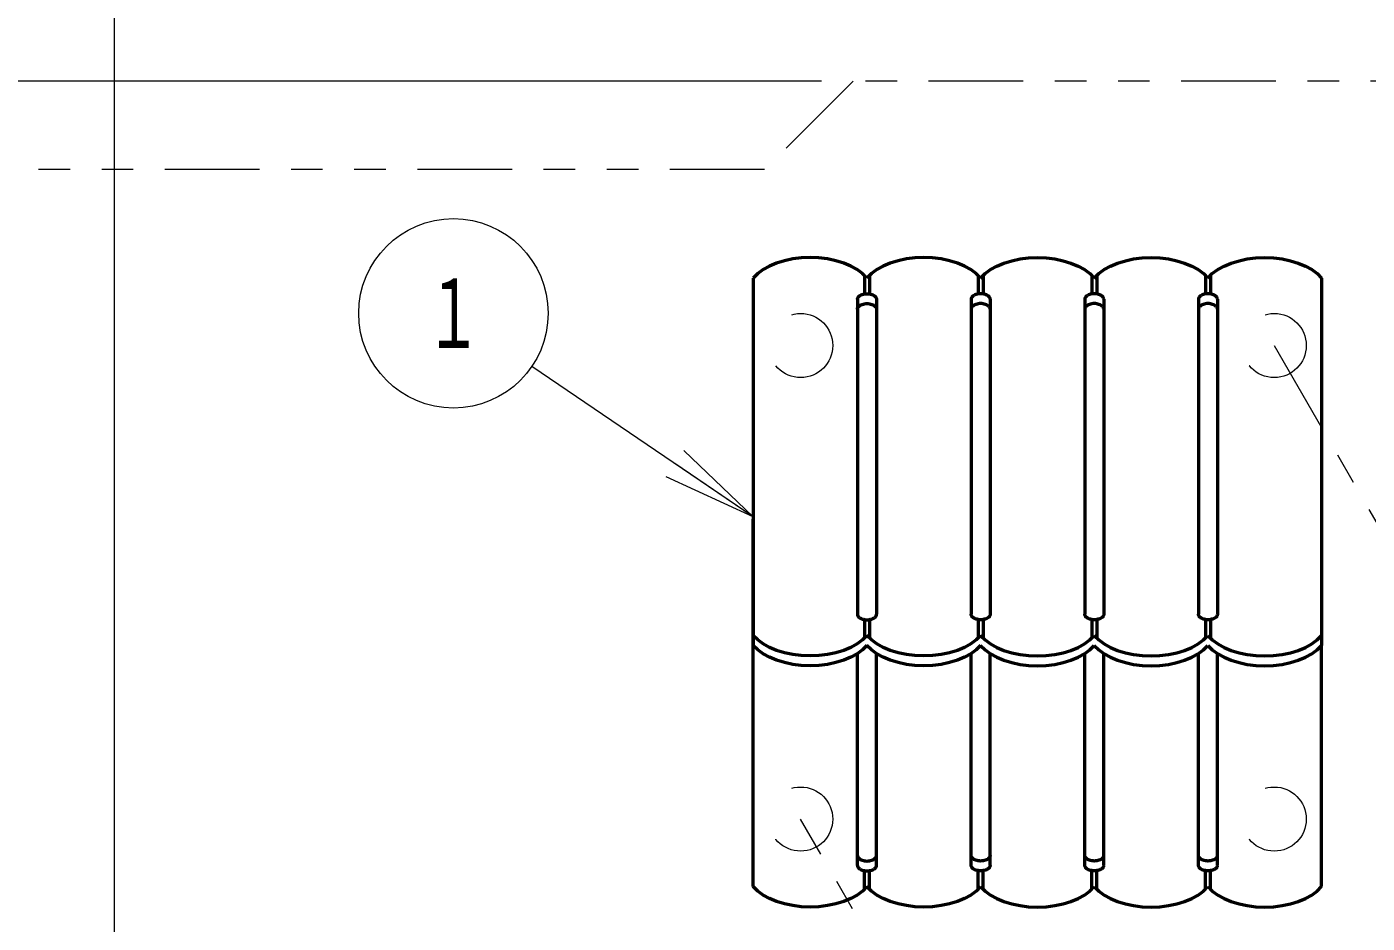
# Model space of a CAD drawing. Units: millimetres on the paper, scale 1:50. Extents: x -365 to 0, y -594 to 257.
# Drawn here: x -255.2 to -212.74, y 163.43 to 191.82 of the extents above; entities that cross this region are included whole.
import ezdxf
from ezdxf.enums import TextEntityAlignment as Align

# ---------------------------------------------------------------- set-up
doc = ezdxf.new("R2010")
doc.units = ezdxf.units.MM
doc.linetypes.add('USER1', pattern=[4.5, 2.5, -2])
doc.linetypes.add('USER3', pattern=[8, 3, -1, 1, -1, 1, -1])
doc.layers.add('LY_1', color=140, linetype='Continuous', lineweight=50)
doc.styles.add('ＭＳ ゴシック', font='')
doc.styles.get('ＭＳ ゴシック').set_extended_font_data('MS Gothic')

msp = doc.modelspace()

# ---------------------------------------------------------------- linework, layer by layer
at = {"layer": 'LY_1', "color": 7, "lineweight": 13}
for p, q in [((-252.422, 151.699), (-252.422, 201.099)), ((-230.027, 190.099), (-303.422, 190.099)), ((-232.186, 176.301), (-239.202, 181.063)), ((-234.387, 178.399), (-232.186, 176.301)), ((-232.186, 176.301), (-234.668, 177.985)), ((-232.186, 176.301), (-234.949, 177.571))]:
    msp.add_line(p, q, dxfattribs=at)
at = {"layer": 'LY_1'}
for p, q in [((-232.186, 183.865), (-232.186, 172.23)), ((-228.666, 183.951), (-228.666, 183.359)), ((-228.506, 183.951), (-228.506, 183.359)), ((-225.066, 183.951), (-225.066, 183.359)), ((-224.906, 183.951), (-224.906, 183.359)), ((-221.466, 183.951), (-221.466, 183.359)), ((-221.306, 183.951), (-221.306, 183.359)), ((-217.866, 183.951), (-217.866, 183.359)), ((-217.706, 183.951), (-217.706, 183.359)), ((-214.186, 183.865), (-214.186, 172.23)), ((-228.886, 183.193), (-228.886, 173.213)), ((-228.286, 183.193), (-228.286, 173.213)), ((-225.286, 183.193), (-225.286, 173.213)), ((-224.686, 183.193), (-224.686, 173.213)), ((-221.686, 183.193), (-221.686, 173.213)), ((-221.086, 183.193), (-221.086, 173.213)), ((-218.086, 183.193), (-218.086, 173.213)), ((-217.486, 183.193), (-217.486, 173.213)), ((-232.186, 164.588), (-232.186, 176.224)), ((-228.666, 173.047), (-228.666, 172.456)), ((-228.506, 173.047), (-228.506, 172.456)), ((-225.066, 173.047), (-225.066, 172.456)), ((-224.906, 173.047), (-224.906, 172.456)), ((-221.466, 173.047), (-221.466, 172.456)), ((-221.306, 173.047), (-221.306, 172.456)), ((-217.866, 173.047), (-217.866, 172.456)), ((-217.706, 173.047), (-217.706, 172.456)), ((-228.886, 165.26), (-228.886, 171.971)), ((-228.286, 165.26), (-228.286, 171.971)), ((-225.286, 165.26), (-225.286, 171.971)), ((-224.686, 165.26), (-224.686, 171.971)), ((-221.686, 165.26), (-221.686, 171.971)), ((-221.086, 165.26), (-221.086, 171.971)), ((-218.086, 165.26), (-218.086, 171.971)), ((-217.486, 165.26), (-217.486, 171.971)), ((-214.186, 164.588), (-214.186, 172.23)), ((-228.666, 164.503), (-228.666, 165.094)), ((-228.506, 164.503), (-228.506, 165.094)), ((-225.066, 164.503), (-225.066, 165.094)), ((-224.906, 164.503), (-224.906, 165.094)), ((-221.466, 164.503), (-221.466, 165.094)), ((-221.306, 164.503), (-221.306, 165.094)), ((-217.866, 164.503), (-217.866, 165.094)), ((-217.706, 164.503), (-217.706, 165.094))]:
    msp.add_line(p, q, dxfattribs=at)
at = {"layer": 'LY_1', "color": 7, "linetype": 'USER3', "lineweight": 13}
for p, q in [((-215.686, 181.727), (-199.042, 152.899)), ((-214.042, 137.899), (-230.686, 166.727))]:
    msp.add_line(p, q, dxfattribs=at)
msp.add_lwpolyline([(-172.154, 186.171), (-179.705, 186.171), (-183.633, 190.099), (-229.027, 190.099), (-231.827, 187.299), (-267.099, 187.299), (-292.422, 161.977), (-292.422, 128.822), (-267.099, 103.499), (-245.384, 103.499), (-226.607, 84.723), (-186.477, 84.723), (-165.145, 106.055), (-165.145, 111.636), (-148.27, 128.511), (-148.27, 162.288)], close=True, dxfattribs=at)
at = {"layer": 'LY_1'}
for points in [[(-228.586, 183.865), (-228.725, 184.005), (-228.897, 184.131), (-229.097, 184.243), (-229.323, 184.337), (-229.57, 184.413), (-229.833, 184.468), (-230.107, 184.501), (-230.386, 184.513), (-230.665, 184.501), (-230.938, 184.468), (-231.201, 184.413), (-231.448, 184.337), (-231.674, 184.243), (-231.875, 184.131), (-232.046, 184.005), (-232.186, 183.865)], [(-224.986, 183.865), (-225.125, 184.005), (-225.297, 184.131), (-225.497, 184.243), (-225.723, 184.337), (-225.97, 184.413), (-226.233, 184.468), (-226.507, 184.501), (-226.786, 184.513), (-227.065, 184.501), (-227.338, 184.468), (-227.601, 184.413), (-227.848, 184.337), (-228.074, 184.243), (-228.275, 184.131), (-228.446, 184.005), (-228.586, 183.865)], [(-224.986, 183.865), (-224.846, 184.005), (-224.675, 184.131), (-224.474, 184.243), (-224.248, 184.337), (-224.001, 184.413), (-223.738, 184.468), (-223.465, 184.501), (-223.186, 184.513), (-222.907, 184.501), (-222.633, 184.468), (-222.37, 184.413), (-222.123, 184.337), (-221.897, 184.243), (-221.697, 184.131), (-221.525, 184.005), (-221.386, 183.865)], [(-221.386, 183.865), (-221.246, 184.005), (-221.075, 184.131), (-220.874, 184.243), (-220.648, 184.337), (-220.401, 184.413), (-220.138, 184.468), (-219.865, 184.501), (-219.586, 184.513), (-219.307, 184.501), (-219.033, 184.468), (-218.77, 184.413), (-218.523, 184.337), (-218.297, 184.243), (-218.097, 184.131), (-217.925, 184.005), (-217.786, 183.865)], [(-217.786, 183.865), (-217.646, 184.005), (-217.475, 184.131), (-217.274, 184.243), (-217.048, 184.337), (-216.801, 184.413), (-216.538, 184.468), (-216.265, 184.501), (-215.986, 184.513), (-215.707, 184.501), (-215.433, 184.468), (-215.17, 184.413), (-214.923, 184.337), (-214.697, 184.243), (-214.497, 184.131), (-214.325, 184.005), (-214.186, 183.865)], [(-228.886, 183.193), (-228.883, 183.216), (-228.875, 183.238), (-228.863, 183.259), (-228.845, 183.279), (-228.824, 183.298), (-228.798, 183.315), (-228.768, 183.33), (-228.736, 183.342), (-228.7, 183.352), (-228.663, 183.359), (-228.625, 183.364), (-228.586, 183.365), (-228.546, 183.364), (-228.508, 183.359), (-228.471, 183.352), (-228.436, 183.342), (-228.403, 183.33), (-228.373, 183.315), (-228.348, 183.298), (-228.326, 183.279), (-228.308, 183.259), (-228.296, 183.238), (-228.288, 183.216), (-228.286, 183.193)], [(-228.886, 182.882), (-228.883, 182.904), (-228.875, 182.927), (-228.863, 182.948), (-228.845, 182.968), (-228.824, 182.987), (-228.798, 183.004), (-228.768, 183.019), (-228.736, 183.031), (-228.7, 183.041), (-228.663, 183.048), (-228.625, 183.053), (-228.586, 183.054), (-228.546, 183.053), (-228.508, 183.048), (-228.471, 183.041), (-228.436, 183.031), (-228.403, 183.019), (-228.373, 183.004), (-228.348, 182.987), (-228.326, 182.968), (-228.308, 182.948), (-228.296, 182.927), (-228.288, 182.904), (-228.286, 182.882)], [(-224.686, 183.193), (-224.688, 183.216), (-224.696, 183.238), (-224.708, 183.259), (-224.726, 183.279), (-224.748, 183.298), (-224.773, 183.315), (-224.803, 183.33), (-224.836, 183.342), (-224.871, 183.352), (-224.908, 183.359), (-224.946, 183.364), (-224.986, 183.365), (-225.025, 183.364), (-225.063, 183.359), (-225.1, 183.352), (-225.136, 183.342), (-225.168, 183.33), (-225.198, 183.315), (-225.224, 183.298), (-225.245, 183.279), (-225.263, 183.259), (-225.275, 183.238), (-225.283, 183.216), (-225.286, 183.193)], [(-224.686, 182.882), (-224.688, 182.904), (-224.696, 182.927), (-224.708, 182.948), (-224.726, 182.968), (-224.748, 182.987), (-224.773, 183.004), (-224.803, 183.019), (-224.836, 183.031), (-224.871, 183.041), (-224.908, 183.048), (-224.946, 183.053), (-224.986, 183.054), (-225.025, 183.053), (-225.063, 183.048), (-225.1, 183.041), (-225.136, 183.031), (-225.168, 183.019), (-225.198, 183.004), (-225.224, 182.987), (-225.245, 182.968), (-225.263, 182.948), (-225.275, 182.927), (-225.283, 182.904), (-225.286, 182.882)], [(-221.086, 183.193), (-221.088, 183.216), (-221.096, 183.238), (-221.108, 183.259), (-221.126, 183.279), (-221.148, 183.298), (-221.173, 183.315), (-221.203, 183.33), (-221.236, 183.342), (-221.271, 183.352), (-221.308, 183.359), (-221.346, 183.364), (-221.386, 183.365), (-221.425, 183.364), (-221.463, 183.359), (-221.5, 183.352), (-221.536, 183.342), (-221.568, 183.33), (-221.598, 183.315), (-221.624, 183.298), (-221.645, 183.279), (-221.663, 183.259), (-221.675, 183.238), (-221.683, 183.216), (-221.686, 183.193)], [(-221.086, 182.882), (-221.088, 182.904), (-221.096, 182.927), (-221.108, 182.948), (-221.126, 182.968), (-221.148, 182.987), (-221.173, 183.004), (-221.203, 183.019), (-221.236, 183.031), (-221.271, 183.041), (-221.308, 183.048), (-221.346, 183.053), (-221.386, 183.054), (-221.425, 183.053), (-221.463, 183.048), (-221.5, 183.041), (-221.536, 183.031), (-221.568, 183.019), (-221.598, 183.004), (-221.624, 182.987), (-221.645, 182.968), (-221.663, 182.948), (-221.675, 182.927), (-221.683, 182.904), (-221.686, 182.882)], [(-217.486, 183.193), (-217.488, 183.216), (-217.496, 183.238), (-217.508, 183.259), (-217.526, 183.279), (-217.548, 183.298), (-217.573, 183.315), (-217.603, 183.33), (-217.636, 183.342), (-217.671, 183.352), (-217.708, 183.359), (-217.746, 183.364), (-217.786, 183.365), (-217.825, 183.364), (-217.863, 183.359), (-217.9, 183.352), (-217.936, 183.342), (-217.968, 183.33), (-217.998, 183.315), (-218.024, 183.298), (-218.045, 183.279), (-218.063, 183.259), (-218.075, 183.238), (-218.083, 183.216), (-218.086, 183.193)], [(-217.486, 182.882), (-217.488, 182.904), (-217.496, 182.927), (-217.508, 182.948), (-217.526, 182.968), (-217.548, 182.987), (-217.573, 183.004), (-217.603, 183.019), (-217.636, 183.031), (-217.671, 183.041), (-217.708, 183.048), (-217.746, 183.053), (-217.786, 183.054), (-217.825, 183.053), (-217.863, 183.048), (-217.9, 183.041), (-217.936, 183.031), (-217.968, 183.019), (-217.998, 183.004), (-218.024, 182.987), (-218.045, 182.968), (-218.063, 182.948), (-218.075, 182.927), (-218.083, 182.904), (-218.086, 182.882)], [(-228.886, 173.213), (-228.883, 173.191), (-228.875, 173.169), (-228.863, 173.147), (-228.845, 173.127), (-228.824, 173.108), (-228.798, 173.091), (-228.768, 173.077), (-228.736, 173.064), (-228.7, 173.054), (-228.663, 173.047), (-228.625, 173.042), (-228.586, 173.041), (-228.546, 173.042), (-228.508, 173.047), (-228.471, 173.054), (-228.436, 173.064), (-228.403, 173.077), (-228.373, 173.091), (-228.348, 173.108), (-228.326, 173.127), (-228.308, 173.147), (-228.296, 173.169), (-228.288, 173.191), (-228.286, 173.213)], [(-224.686, 173.213), (-224.688, 173.191), (-224.696, 173.169), (-224.708, 173.147), (-224.726, 173.127), (-224.748, 173.108), (-224.773, 173.091), (-224.803, 173.077), (-224.836, 173.064), (-224.871, 173.054), (-224.908, 173.047), (-224.946, 173.042), (-224.986, 173.041), (-225.025, 173.042), (-225.063, 173.047), (-225.1, 173.054), (-225.136, 173.064), (-225.168, 173.077), (-225.198, 173.091), (-225.224, 173.108), (-225.245, 173.127), (-225.263, 173.147), (-225.275, 173.169), (-225.283, 173.191), (-225.286, 173.213)], [(-221.086, 173.213), (-221.088, 173.191), (-221.096, 173.169), (-221.108, 173.147), (-221.126, 173.127), (-221.148, 173.108), (-221.173, 173.091), (-221.203, 173.077), (-221.236, 173.064), (-221.271, 173.054), (-221.308, 173.047), (-221.346, 173.042), (-221.386, 173.041), (-221.425, 173.042), (-221.463, 173.047), (-221.5, 173.054), (-221.536, 173.064), (-221.568, 173.077), (-221.598, 173.091), (-221.624, 173.108), (-221.645, 173.127), (-221.663, 173.147), (-221.675, 173.169), (-221.683, 173.191), (-221.686, 173.213)], [(-217.486, 173.213), (-217.488, 173.191), (-217.496, 173.169), (-217.508, 173.147), (-217.526, 173.127), (-217.548, 173.108), (-217.573, 173.091), (-217.603, 173.077), (-217.636, 173.064), (-217.671, 173.054), (-217.708, 173.047), (-217.746, 173.042), (-217.786, 173.041), (-217.825, 173.042), (-217.863, 173.047), (-217.9, 173.054), (-217.936, 173.064), (-217.968, 173.077), (-217.998, 173.091), (-218.024, 173.108), (-218.045, 173.127), (-218.063, 173.147), (-218.075, 173.169), (-218.083, 173.191), (-218.086, 173.213)], [(-228.586, 172.541), (-228.725, 172.402), (-228.897, 172.275), (-229.097, 172.163), (-229.323, 172.069), (-229.57, 171.993), (-229.833, 171.938), (-230.107, 171.905), (-230.386, 171.894), (-230.665, 171.905), (-230.938, 171.938), (-231.201, 171.993), (-231.448, 172.069), (-231.674, 172.163), (-231.875, 172.275), (-232.046, 172.402), (-232.186, 172.541)], [(-224.986, 172.541), (-225.125, 172.402), (-225.297, 172.275), (-225.497, 172.163), (-225.723, 172.069), (-225.97, 171.993), (-226.233, 171.938), (-226.507, 171.905), (-226.786, 171.894), (-227.065, 171.905), (-227.338, 171.938), (-227.601, 171.993), (-227.848, 172.069), (-228.074, 172.163), (-228.275, 172.275), (-228.446, 172.402), (-228.586, 172.541)], [(-224.986, 172.541), (-224.846, 172.402), (-224.675, 172.275), (-224.474, 172.163), (-224.248, 172.069), (-224.001, 171.993), (-223.738, 171.938), (-223.465, 171.905), (-223.186, 171.894), (-222.907, 171.905), (-222.633, 171.938), (-222.37, 171.993), (-222.123, 172.069), (-221.897, 172.163), (-221.697, 172.275), (-221.525, 172.402), (-221.386, 172.541)], [(-221.386, 172.541), (-221.246, 172.402), (-221.075, 172.275), (-220.874, 172.163), (-220.648, 172.069), (-220.401, 171.993), (-220.138, 171.938), (-219.865, 171.905), (-219.586, 171.894), (-219.307, 171.905), (-219.033, 171.938), (-218.77, 171.993), (-218.523, 172.069), (-218.297, 172.163), (-218.097, 172.275), (-217.925, 172.402), (-217.786, 172.541)], [(-217.786, 172.541), (-217.646, 172.402), (-217.475, 172.275), (-217.274, 172.163), (-217.048, 172.069), (-216.801, 171.993), (-216.538, 171.938), (-216.265, 171.905), (-215.986, 171.894), (-215.707, 171.905), (-215.433, 171.938), (-215.17, 171.993), (-214.923, 172.069), (-214.697, 172.163), (-214.497, 172.275), (-214.325, 172.402), (-214.186, 172.541)], [(-228.586, 172.23), (-228.725, 172.091), (-228.897, 171.964), (-229.097, 171.852), (-229.323, 171.758), (-229.57, 171.682), (-229.833, 171.627), (-230.107, 171.594), (-230.386, 171.583), (-230.665, 171.594), (-230.938, 171.627), (-231.201, 171.682), (-231.448, 171.758), (-231.674, 171.852), (-231.875, 171.964), (-232.046, 172.091), (-232.186, 172.23)], [(-224.986, 172.23), (-225.125, 172.091), (-225.297, 171.964), (-225.497, 171.852), (-225.723, 171.758), (-225.97, 171.682), (-226.233, 171.627), (-226.507, 171.594), (-226.786, 171.583), (-227.065, 171.594), (-227.338, 171.627), (-227.601, 171.682), (-227.848, 171.758), (-228.074, 171.852), (-228.275, 171.964), (-228.446, 172.091), (-228.586, 172.23)], [(-224.986, 172.23), (-224.846, 172.091), (-224.675, 171.964), (-224.474, 171.852), (-224.248, 171.758), (-224.001, 171.682), (-223.738, 171.627), (-223.465, 171.594), (-223.186, 171.583), (-222.907, 171.594), (-222.633, 171.627), (-222.37, 171.682), (-222.123, 171.758), (-221.897, 171.852), (-221.697, 171.964), (-221.525, 172.091), (-221.386, 172.23)], [(-221.386, 172.23), (-221.246, 172.091), (-221.075, 171.964), (-220.874, 171.852), (-220.648, 171.758), (-220.401, 171.682), (-220.138, 171.627), (-219.865, 171.594), (-219.586, 171.583), (-219.307, 171.594), (-219.033, 171.627), (-218.77, 171.682), (-218.523, 171.758), (-218.297, 171.852), (-218.097, 171.964), (-217.925, 172.091), (-217.786, 172.23)], [(-217.786, 172.23), (-217.646, 172.091), (-217.475, 171.964), (-217.274, 171.852), (-217.048, 171.758), (-216.801, 171.682), (-216.538, 171.627), (-216.265, 171.594), (-215.986, 171.583), (-215.707, 171.594), (-215.433, 171.627), (-215.17, 171.682), (-214.923, 171.758), (-214.697, 171.852), (-214.497, 171.964), (-214.325, 172.091), (-214.186, 172.23)], [(-228.886, 165.572), (-228.883, 165.549), (-228.875, 165.527), (-228.863, 165.506), (-228.845, 165.486), (-228.824, 165.467), (-228.798, 165.45), (-228.768, 165.435), (-228.736, 165.423), (-228.7, 165.413), (-228.663, 165.405), (-228.625, 165.401), (-228.586, 165.399), (-228.546, 165.401), (-228.508, 165.405), (-228.471, 165.413), (-228.436, 165.423), (-228.403, 165.435), (-228.373, 165.45), (-228.348, 165.467), (-228.326, 165.486), (-228.308, 165.506), (-228.296, 165.527), (-228.288, 165.549), (-228.286, 165.572)], [(-228.886, 165.26), (-228.883, 165.238), (-228.875, 165.216), (-228.863, 165.194), (-228.845, 165.174), (-228.824, 165.156), (-228.798, 165.139), (-228.768, 165.124), (-228.736, 165.111), (-228.7, 165.101), (-228.663, 165.094), (-228.625, 165.09), (-228.586, 165.088), (-228.546, 165.09), (-228.508, 165.094), (-228.471, 165.101), (-228.436, 165.111), (-228.403, 165.124), (-228.373, 165.139), (-228.348, 165.156), (-228.326, 165.174), (-228.308, 165.194), (-228.296, 165.216), (-228.288, 165.238), (-228.286, 165.26)], [(-224.686, 165.572), (-224.688, 165.549), (-224.696, 165.527), (-224.708, 165.506), (-224.726, 165.486), (-224.748, 165.467), (-224.773, 165.45), (-224.803, 165.435), (-224.836, 165.423), (-224.871, 165.413), (-224.908, 165.405), (-224.946, 165.401), (-224.986, 165.399), (-225.025, 165.401), (-225.063, 165.405), (-225.1, 165.413), (-225.136, 165.423), (-225.168, 165.435), (-225.198, 165.45), (-225.224, 165.467), (-225.245, 165.486), (-225.263, 165.506), (-225.275, 165.527), (-225.283, 165.549), (-225.286, 165.572)], [(-224.686, 165.26), (-224.688, 165.238), (-224.696, 165.216), (-224.708, 165.194), (-224.726, 165.174), (-224.748, 165.156), (-224.773, 165.139), (-224.803, 165.124), (-224.836, 165.111), (-224.871, 165.101), (-224.908, 165.094), (-224.946, 165.09), (-224.986, 165.088), (-225.025, 165.09), (-225.063, 165.094), (-225.1, 165.101), (-225.136, 165.111), (-225.168, 165.124), (-225.198, 165.139), (-225.224, 165.156), (-225.245, 165.174), (-225.263, 165.194), (-225.275, 165.216), (-225.283, 165.238), (-225.286, 165.26)], [(-221.086, 165.572), (-221.088, 165.549), (-221.096, 165.527), (-221.108, 165.506), (-221.126, 165.486), (-221.148, 165.467), (-221.173, 165.45), (-221.203, 165.435), (-221.236, 165.423), (-221.271, 165.413), (-221.308, 165.405), (-221.346, 165.401), (-221.386, 165.399), (-221.425, 165.401), (-221.463, 165.405), (-221.5, 165.413), (-221.536, 165.423), (-221.568, 165.435), (-221.598, 165.45), (-221.624, 165.467), (-221.645, 165.486), (-221.663, 165.506), (-221.675, 165.527), (-221.683, 165.549), (-221.686, 165.572)], [(-221.086, 165.26), (-221.088, 165.238), (-221.096, 165.216), (-221.108, 165.194), (-221.126, 165.174), (-221.148, 165.156), (-221.173, 165.139), (-221.203, 165.124), (-221.236, 165.111), (-221.271, 165.101), (-221.308, 165.094), (-221.346, 165.09), (-221.386, 165.088), (-221.425, 165.09), (-221.463, 165.094), (-221.5, 165.101), (-221.536, 165.111), (-221.568, 165.124), (-221.598, 165.139), (-221.624, 165.156), (-221.645, 165.174), (-221.663, 165.194), (-221.675, 165.216), (-221.683, 165.238), (-221.686, 165.26)], [(-217.486, 165.572), (-217.488, 165.549), (-217.496, 165.527), (-217.508, 165.506), (-217.526, 165.486), (-217.548, 165.467), (-217.573, 165.45), (-217.603, 165.435), (-217.636, 165.423), (-217.671, 165.413), (-217.708, 165.405), (-217.746, 165.401), (-217.786, 165.399), (-217.825, 165.401), (-217.863, 165.405), (-217.9, 165.413), (-217.936, 165.423), (-217.968, 165.435), (-217.998, 165.45), (-218.024, 165.467), (-218.045, 165.486), (-218.063, 165.506), (-218.075, 165.527), (-218.083, 165.549), (-218.086, 165.572)], [(-217.486, 165.26), (-217.488, 165.238), (-217.496, 165.216), (-217.508, 165.194), (-217.526, 165.174), (-217.548, 165.156), (-217.573, 165.139), (-217.603, 165.124), (-217.636, 165.111), (-217.671, 165.101), (-217.708, 165.094), (-217.746, 165.09), (-217.786, 165.088), (-217.825, 165.09), (-217.863, 165.094), (-217.9, 165.101), (-217.936, 165.111), (-217.968, 165.124), (-217.998, 165.139), (-218.024, 165.156), (-218.045, 165.174), (-218.063, 165.194), (-218.075, 165.216), (-218.083, 165.238), (-218.086, 165.26)], [(-228.586, 164.588), (-228.725, 164.449), (-228.897, 164.322), (-229.097, 164.211), (-229.323, 164.116), (-229.57, 164.041), (-229.833, 163.986), (-230.107, 163.952), (-230.386, 163.941), (-230.665, 163.952), (-230.938, 163.986), (-231.201, 164.041), (-231.448, 164.116), (-231.674, 164.211), (-231.875, 164.322), (-232.046, 164.449), (-232.186, 164.588)], [(-224.986, 164.588), (-225.125, 164.449), (-225.297, 164.322), (-225.497, 164.211), (-225.723, 164.116), (-225.97, 164.041), (-226.233, 163.986), (-226.507, 163.952), (-226.786, 163.941), (-227.065, 163.952), (-227.338, 163.986), (-227.601, 164.041), (-227.848, 164.116), (-228.074, 164.211), (-228.275, 164.322), (-228.446, 164.449), (-228.586, 164.588)], [(-224.986, 164.588), (-224.846, 164.449), (-224.675, 164.322), (-224.474, 164.211), (-224.248, 164.116), (-224.001, 164.041), (-223.738, 163.986), (-223.465, 163.952), (-223.186, 163.941), (-222.907, 163.952), (-222.633, 163.986), (-222.37, 164.041), (-222.123, 164.116), (-221.897, 164.211), (-221.697, 164.322), (-221.525, 164.449), (-221.386, 164.588)], [(-221.386, 164.588), (-221.246, 164.449), (-221.075, 164.322), (-220.874, 164.211), (-220.648, 164.116), (-220.401, 164.041), (-220.138, 163.986), (-219.865, 163.952), (-219.586, 163.941), (-219.307, 163.952), (-219.033, 163.986), (-218.77, 164.041), (-218.523, 164.116), (-218.297, 164.211), (-218.097, 164.322), (-217.925, 164.449), (-217.786, 164.588)], [(-217.786, 164.588), (-217.646, 164.449), (-217.475, 164.322), (-217.274, 164.211), (-217.048, 164.116), (-216.801, 164.041), (-216.538, 163.986), (-216.265, 163.952), (-215.986, 163.941), (-215.707, 163.952), (-215.433, 163.986), (-215.17, 164.041), (-214.923, 164.116), (-214.697, 164.211), (-214.497, 164.322), (-214.325, 164.449), (-214.186, 164.588)]]:
    msp.add_lwpolyline(points, dxfattribs=at)
at = {"layer": 'LY_1', "color": 7, "lineweight": 13}
msp.add_circle((-241.685, 182.747), 3, dxfattribs=at)
at = {"layer": 'LY_1', "color": 7, "linetype": 'USER1', "lineweight": 13}
for centre in [(-230.686, 181.727), (-215.686, 181.727), (-230.686, 166.727), (-215.686, 166.727)]:
    msp.add_circle(centre, 1.016, dxfattribs=at)

# ---------------------------------------------------------------- texts
at = {"layer": 'LY_1', "color": 7, "style": 'ＭＳ ゴシック', "width": 0.6}
msp.add_text('１', height=2.199, dxfattribs=at).set_placement((-241.685, 182.747), align=Align.MIDDLE_CENTER)

doc.saveas('drawing.dxf')
